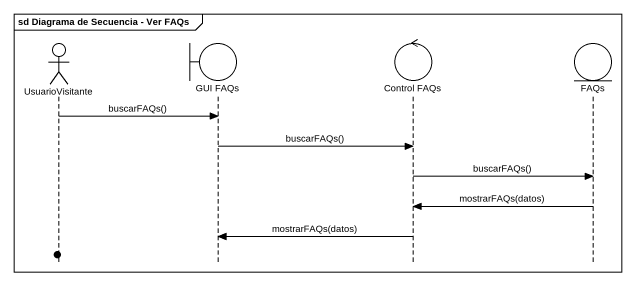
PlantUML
@startuml
mainframe sd Diagrama de Secuencia - Ver FAQs
hide footbox
actor UsuarioVisitante
boundary "GUI FAQs" as GUI_FAQs
control "Control FAQs" as Control_FAQs
entity FAQs

UsuarioVisitante -> GUI_FAQs : buscarFAQs()
GUI_FAQs -> Control_FAQs : buscarFAQs()
Control_FAQs -> FAQs : buscarFAQs()
FAQs -> Control_FAQs : mostrarFAQs(datos)
Control_FAQs -> GUI_FAQs : mostrarFAQs(datos)
@enduml
